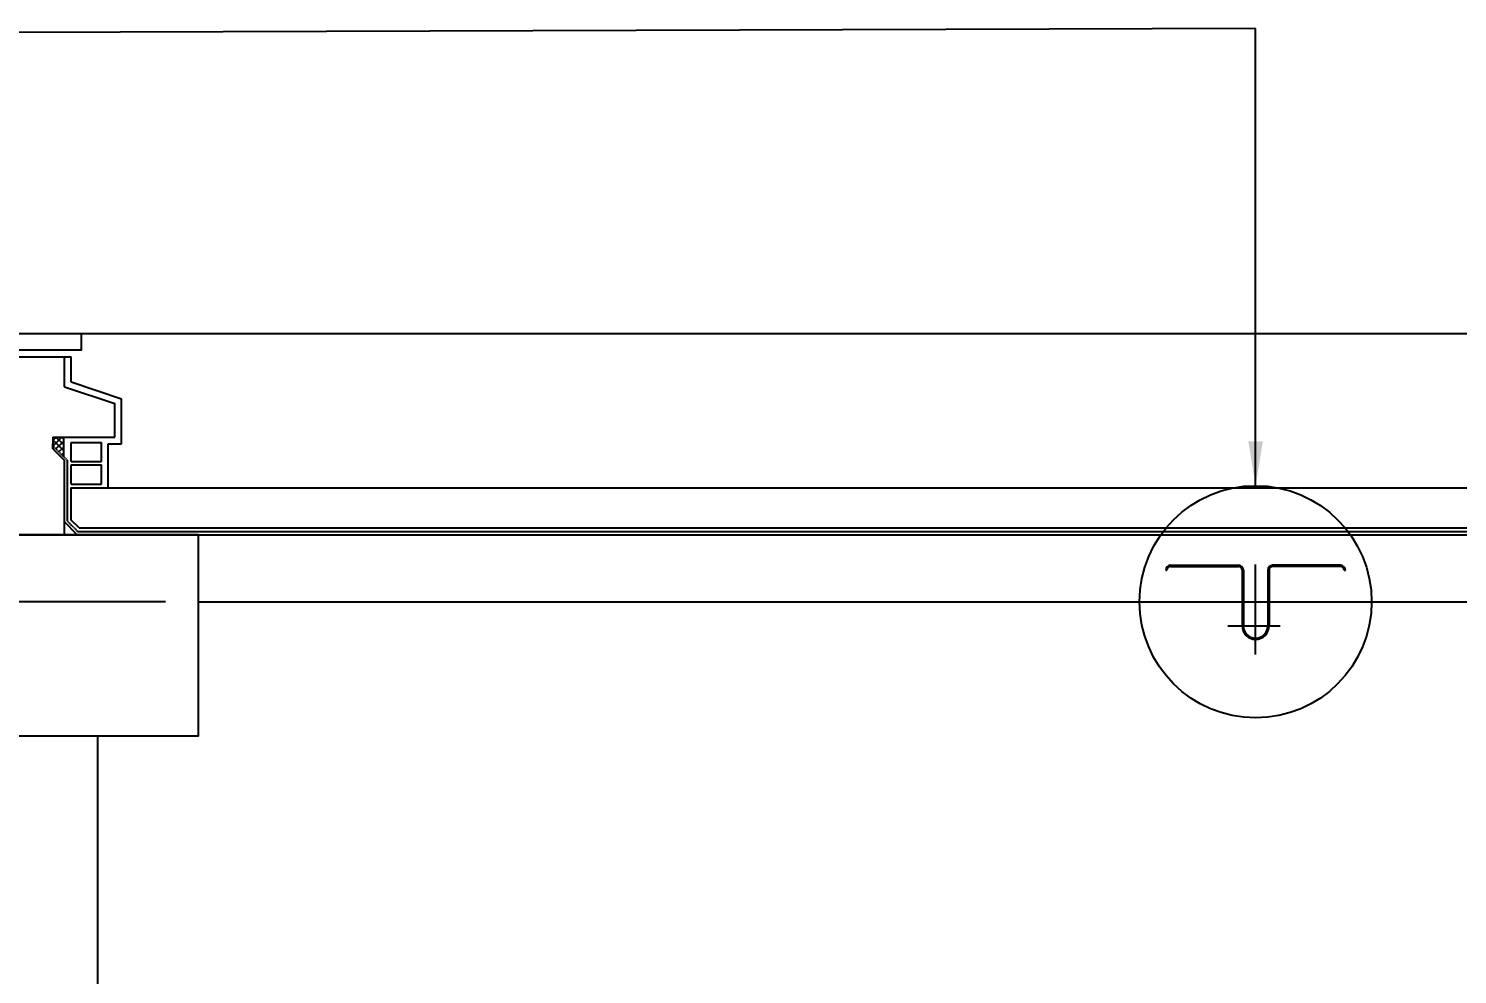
# Model space of a CAD drawing. Header units: millimetres. Extents: x 5544 to 245194, y -610088 to 30375.
# Drawn here: x 66644 to 70905, y 20869 to 23688 of the extents above; entities that cross this region are included whole.
import ezdxf
from ezdxf.lldxf.tags import DXFTag

# ---------------------------------------------------------------- set-up
doc = ezdxf.new("R2010")
doc.units = ezdxf.units.MM
doc.linetypes.add('HID', pattern=[2.3, 1.5, -0.8])
for name, color, linetype in [('1', 1, 'CENTER2'), ('15', 15, 'Continuous'), ('A-CEN', 22, 'Continuous'), ('A-FLOR-ROOF-FIN', 6, 'Continuous'), ('A-ST-CONC', 2, 'Continuous'), ('A-WALL-MASN', 3, 'Continuous'), ('AA-FIN2', 6, 'Continuous'), ('BW', 3, 'Continuous'), ('ELC', 9, 'Continuous'), ('ELE8', 8, 'Continuous'), ('FIN', 9, 'Continuous'), ('HH', 9, 'Continuous'), ('HID', 7, 'HID'), ('주단면도-1$0$A-ST-CONC', 2, 'Continuous')]:
    doc.layers.add(name, color=color, linetype=linetype)
doc.styles.add('ROMAND', font='gulim.ttc', dxfattribs={"oblique": 15})
tags = doc.linetypes.add('CENTER2', pattern=[1.125, 0.75, -0.125, 0.125, -0.125]).pattern_tags.tags
tags[10:11] = [DXFTag(74, 4), DXFTag(75, 0), DXFTag(340, '0'), DXFTag(46, 1.0), DXFTag(50, 0.0), DXFTag(44, 0.0), DXFTag(45, 0.0)]
tags[8:9] = [DXFTag(74, 4), DXFTag(75, 0), DXFTag(340, '0'), DXFTag(46, 1.0), DXFTag(50, 0.0), DXFTag(44, 0.0), DXFTag(45, 0.0)]
tags[6:7] = [DXFTag(74, 4), DXFTag(75, 0), DXFTag(340, '0'), DXFTag(46, 1.0), DXFTag(50, 0.0), DXFTag(44, 0.0), DXFTag(45, 0.0)]
tags[4:5] = [DXFTag(74, 4), DXFTag(75, 0), DXFTag(340, '0'), DXFTag(46, 1.0), DXFTag(50, 0.0), DXFTag(44, 0.0), DXFTag(45, 0.0)]
doc.dimstyles.new('DIM-A-002-단면', dxfattribs={"dimscale": 330, "dimtxt": 1, "dimasz": 0.4, "dimexe": 0.2, "dimexo": 0.3, "dimgap": 0.4, "dimtad": 1, "dimdec": 0, "dimtxsty": 'ROMAND', "dimcen": 0, "dimclrd": 15, "dimclre": 15, "dimclrt": 3, "dimadec": 0, "dimazin": 0, "dimtfac": 1, "dimtmove": 0, "dimatfit": 3, "dimfxl": 1, "dimarcsym": 0})

# ---------------------------------------------------------------- blocks, each defined once
blk = doc.blocks.new('*D2920')
at = {"layer": '15', "color": 15, "lineweight": -2, "ltscale": 600}
for p, q in [((67052.5, 21979.6), (61908.5, 21979.6)), ((61974.5, 18411.6), (61974.5, 21847.6)), ((66752.5, 18279.6), (61908.5, 18279.6))]:
    blk.add_line(p, q, dxfattribs=at)
at = {"layer": '15', "color": 15}
for points in [[(61996.5, 21847.6), (61952.5, 21847.6), (61974.5, 21979.6)], [(61952.5, 18411.6), (61996.5, 18411.6), (61974.5, 18279.6)]]:
    blk.add_solid(points, dxfattribs=at)
at = {"layer": 'Defpoints', "color": 0}
for p in [(61974.5, 21979.6), (67151.5, 21979.6), (66851.5, 18279.6)]:
    blk.add_point(p, dxfattribs=at)
at = {"layer": '15', "color": 3, "ltscale": 600, "insert": (61673.4, 20129.6), "char_height": 330, "attachment_point": 5, "rotation": 90, "style": 'ROMAND'}
blk.add_mtext('3700', dxfattribs=at)
blk = doc.blocks.new('A$C6C4F145E')
for p, q in [((48, 887), (724, 887)), ((48, 883), (724, 883)), ((48, 879), (724, 879)), ((48, 875), (724, 875)), ((1738, 887), (1063, 887)), ((1738, 883), (1063, 883)), ((1738, 879), (1063, 879)), ((1738, 875), (1063, 875))]:
    blk.add_line(p, q)
at = {"ltscale": 0.5}
for p, q in [((0, 839), (12, 839)), ((1774, 839), (1786, 839))]:
    blk.add_line(p, q, dxfattribs=at)
at = {"color": 7}
for p, q in [((760, 839), (760, 285)), ((764, 839), (764, 285)), ((768, 839), (768, 285)), ((772, 839), (772, 285)), ((1015, 839), (1015, 285)), ((1019, 839), (1019, 285)), ((1023, 839), (1023, 285)), ((1027, 839), (1027, 285))]:
    blk.add_line(p, q, dxfattribs=at)
for centre, radius, start, end in [((48, 839), 48, 90, 180), ((48, 839), 44, 90, 180), ((48, 839), 40, 90, 180), ((48, 839), 36, 90, 180), ((724, 839), 48, 0, 90), ((724, 839), 44, 0, 90), ((724, 839), 40, 0, 90), ((724, 839), 36, 0, 90), ((1063, 839), 48, 90, 180), ((1063, 839), 44, 90, 180), ((1063, 839), 40, 90, 180), ((1063, 839), 36, 90, 180), ((1738, 839), 48, 0, 90), ((1738, 839), 44, 0, 90), ((1738, 839), 40, 0, 90), ((1738, 839), 36, 0, 90), ((893, 285), 134, 180, 0), ((893, 285), 130, 180, 0), ((893, 285), 126, 180, 0), ((893, 285), 122, 180, 0)]:
    blk.add_arc(centre, radius, start, end)
at = {"layer": '1', "color": 1}
for p, q in [((893, 0), (893, 894)), ((616, 285), (1138, 285))]:
    blk.add_line(p, q, dxfattribs=at)

msp = doc.modelspace()

# ---------------------------------------------------------------- hatches: boundary and pattern name
at = {"layer": 'HH'}
h = msp.add_hatch(dxfattribs=at)
h.set_pattern_fill('ANSI37', color=256, scale=100, style=0)
h.set_pattern_definition([(45, (157103.15, 7948.265), (-8.8388348, 8.8388348), []), (135, (157103.15, 7948.265), (-8.8388348, -8.8388348), [])])
h.paths.add_polyline_path([(66749.5, 22470.7), (66716.5, 22470.7), (66716.5, 22444.9), (66749.5, 22411.9)])

# ---------------------------------------------------------------- linework, layer by layer
msp.add_circle((70303.4, 21979.6), 346)
at = {"layer": 'A-CEN'}
for p, q in [((64878.7, 22779.6), (74404.7, 22779.6)), ((64878.7, 22179.6), (74404.7, 22179.6))]:
    msp.add_line(p, q, dxfattribs=at)
at = {"layer": 'A-FLOR-ROOF-FIN'}
for p, q in [((66771.5, 22223.1), (66771.5, 22320.7)), ((66771.5, 22319.6), (72681.5, 22319.6)), ((66771.5, 22223.1), (66771.5, 22319.6)), ((66794.9, 22199.6), (66771.5, 22223.1)), ((66794.9, 22199.6), (72658, 22199.6))]:
    msp.add_line(p, q, dxfattribs=at)
at = {"layer": 'A-ST-CONC'}
for p, q in [((66551.5, 22709.6), (66751.5, 22709.6)), ((66751.5, 22620.7), (66751.5, 22709.6)), ((66751.5, 22620.7), (66901.5, 22570.7)), ((66901.5, 22470.7), (66901.5, 22570.7)), ((66716.5, 22470.7), (66901.5, 22470.7)), ((66716.5, 22470.7), (66716.5, 22435.7)), ((66716.5, 22435.7), (66716.5, 22450.7)), ((66716.5, 22435.7), (66751.5, 22401.3)), ((66751.5, 22179.6), (66751.5, 22401.3)), ((66751.5, 22179.6), (72701.5, 22179.6)), ((67151.5, 21979.6), (72301.5, 21979.6))]:
    msp.add_line(p, q, dxfattribs=at)
msp.add_lwpolyline([(66551.5, 21579.6), (67151.5, 21579.6), (67151.5, 22179.6), (66551.5, 22179.6)], close=True, dxfattribs=at)
at = {"layer": 'A-WALL-MASN'}
for p, q in [((66771.5, 22454.7), (66861.5, 22454.7)), ((66771.5, 22397.7), (66771.5, 22454.7)), ((66861.5, 22397.7), (66861.5, 22454.7)), ((66771.5, 22397.7), (66861.5, 22397.7)), ((66771.5, 22387.7), (66861.5, 22387.7)), ((66771.5, 22330.7), (66771.5, 22387.7)), ((66771.5, 22387.7), (66861.5, 22387.7)), ((66771.5, 22330.7), (66861.5, 22330.7))]:
    msp.add_line(p, q, dxfattribs=at)
at = {"layer": 'AA-FIN2'}
msp.add_line((66771.5, 22225), (66771.5, 22320.7), dxfattribs=at)
msp.add_lwpolyline([(66801.5, 22779.6), (66801.5, 22729.6), (66321.5, 22729.6), (66321.5, 22779.6)], close=True, dxfattribs=at)
at = {"layer": 'BW'}
msp.add_line((66861.5, 22330.7), (66861.5, 22387.7), dxfattribs=at)
at = {"layer": 'ELC'}
msp.add_line((66749.5, 22411.9), (66749.5, 22470.7), dxfattribs=at)
msp.add_line((66749.5, 22411.9), (66749.5, 22470.7), dxfattribs=at)
at = {"layer": 'ELE8', "color": 8}
msp.add_line((66801.5, 22779.6), (72651.5, 22779.6), dxfattribs=at)
at = {"layer": 'FIN'}
for p, q in [((66751.5, 22709.6), (66771.5, 22709.6)), ((66771.5, 22635.1), (66771.5, 22709.6)), ((66771.5, 22635.1), (66921.5, 22585.1)), ((66921.5, 22450.7), (66921.5, 22585.1)), ((66881.5, 22450.7), (66921.5, 22450.7)), ((66881.5, 22319.6), (66881.5, 22450.7))]:
    msp.add_line(p, q, dxfattribs=at)
at = {"layer": 'HH'}
msp.add_line((66789.5, 22179.6), (66751.5, 22217.6), dxfattribs=at)
at = {"layer": 'HID', "color": 8}
for p, q in [((66759.5, 22401.9), (66716.5, 22444.9)), ((66759.5, 22401.9), (66759.5, 22220.9)), ((66790.8, 22189.6), (66759.5, 22220.9)), ((66790.8, 22189.6), (72662.2, 22189.6))]:
    msp.add_line(p, q, dxfattribs=at)
at = {"layer": '주단면도-1$0$A-ST-CONC'}
msp.add_line((66851.5, 18179.6), (66851.5, 21579.6), dxfattribs=at)

# ---------------------------------------------------------------- block references
at = {"ltscale": 0.5, "xscale": 0.3000000000465661, "yscale": 0.3000000000465661, "zscale": 0.3000000000465661}
msp.add_blockref('A$C6C4F145E', (70035.4, 21822.3), dxfattribs=at)

# ---------------------------------------------------------------- dimensions: what is measured, and where the dimension line sits
at = {"layer": '15', "ltscale": 600}
dim = msp.add_linear_dim(base=(61974.5, 21979.6), p1=(66851.5, 18279.6), p2=(67151.5, 21979.6), angle=90, dimstyle='DIM-A-002-단면', dxfattribs=at)
dim.commit()
dim.dimension.update_dxf_attribs({"geometry": '*D2920', "text_midpoint": (61673.4, 20129.6)})

# ---------------------------------------------------------------- leaders
at = {"layer": '15', "ltscale": 600, "annotation_type": 0, "has_hookline": 1, "hookline_direction": 1, "text_width": 2865.7}
msp.add_leader([(70303.4, 22325.6), (70303.4, 23688.4), (66609.7, 23676.4)], dimstyle='DIM-A-002-단면', dxfattribs=at)

doc.saveas('drawing.dxf')
